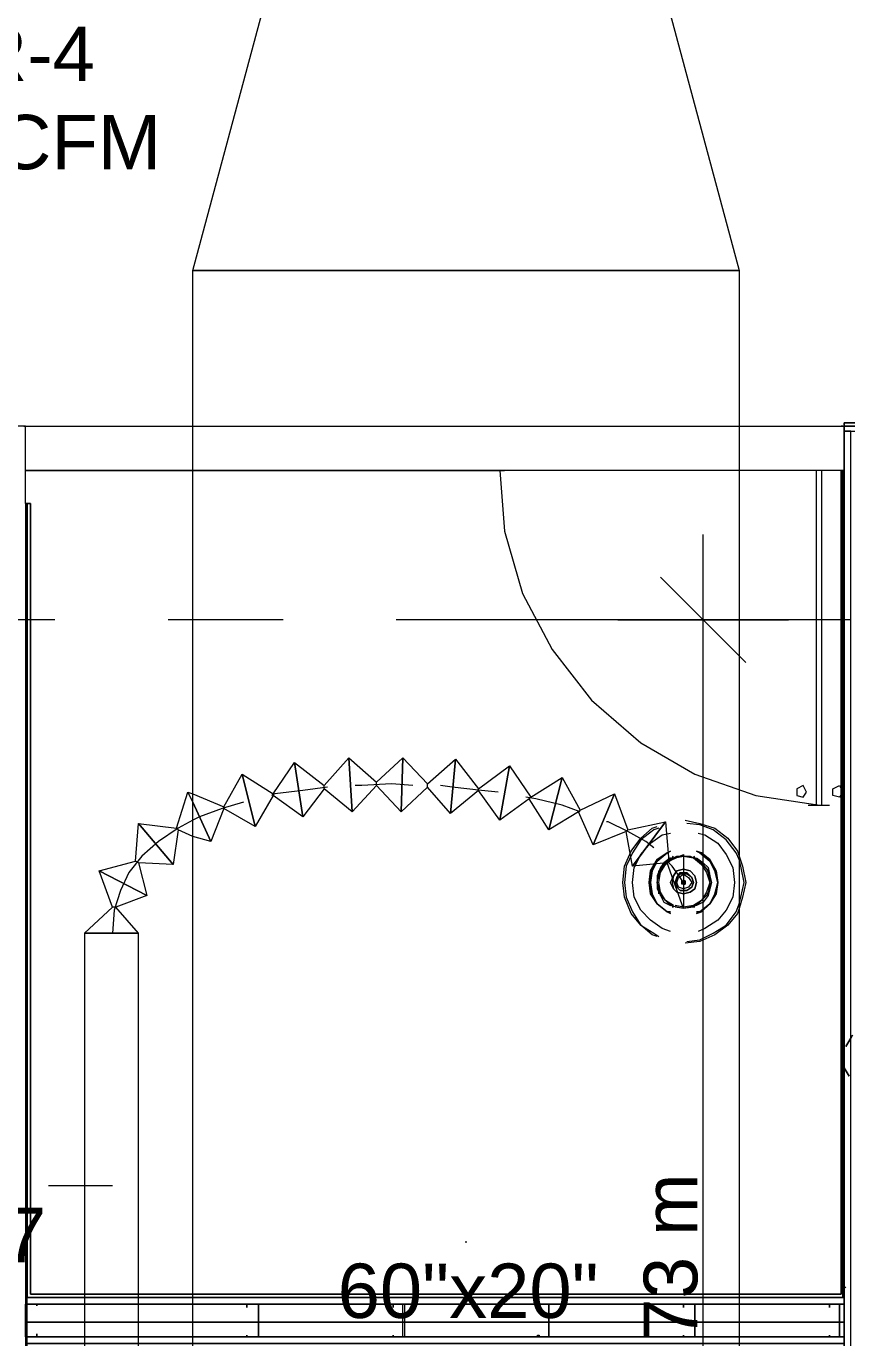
# Model space of a CAD drawing. Header units: metres. Extents: x -2 to 237, y -8 to 52.
# Drawn here: x 29.098 to 31.389, y 31.638 to 35.301 of the extents above; entities that cross this region are included whole.
import ezdxf

# ---------------------------------------------------------------- set-up
doc = ezdxf.new("R2010")
doc.units = ezdxf.units.M
doc.layers.add('HVAC - Ductos', color=5, linetype='Continuous', lineweight=0)
doc.layers.add('PDF3_Text', color=7, linetype='Continuous', lineweight=0)
doc.layers.add('PDF3_Geometry', color=7, linetype='Continuous', lineweight=0, true_color=0xaaaaaa)
doc.styles.add('PDF Helvetica', font='')
doc.styles.get('PDF Helvetica').set_extended_font_data('Helvetica')

msp = doc.modelspace()

# ---------------------------------------------------------------- linework, layer by layer
at = {"layer": 'HVAC - Ductos', "lineweight": 0}
for points in [[(29.563, 34.6191), (29.7922, 35.4717), (30.86, 35.4717), (31.0892, 34.6191)], [(29.563, 29.9899), (29.563, 34.6191), (31.0892, 34.6191), (31.0892, 29.9899)], [(30.8968, 32.827), (30.8876, 32.827), (30.86, 32.8499), (30.8463, 32.8775), (30.8417, 32.9095), (30.8463, 32.9416), (30.86, 32.9691), (30.8876, 32.992), (30.8968, 32.9966), (30.8876, 32.992), (30.86, 32.9737), (30.8417, 32.9416), (30.8371, 32.9095), (30.8417, 32.8775), (30.86, 32.8499), (30.8876, 32.827), (30.8968, 32.8225), (30.8876, 32.827), (30.86, 32.8499), (30.8417, 32.8775), (30.8371, 32.9095), (30.8417, 32.9416), (30.86, 32.9737), (30.8876, 32.992), (30.8968, 32.9966), (30.8876, 32.992), (30.86, 32.9691), (30.8463, 32.9416), (30.8417, 32.9095), (30.8463, 32.8775), (30.86, 32.8499), (30.8876, 32.827)], [(31.0296, 32.9095), (31.0205, 32.9416), (31.0067, 32.9691), (30.9792, 32.992), (30.97, 32.9966), (30.9838, 32.992), (31.0067, 32.9737), (31.0251, 32.9416), (31.0296, 32.9095), (31.0251, 32.8775), (31.0067, 32.8499), (30.9838, 32.827), (30.97, 32.8225), (30.9838, 32.827), (31.0067, 32.8499), (31.0251, 32.8775), (31.0296, 32.9095), (31.0251, 32.9416), (31.0067, 32.9737), (30.9838, 32.992), (30.97, 32.9966), (30.9792, 32.992), (31.0067, 32.9691), (31.0205, 32.9416), (31.0296, 32.9095), (31.0205, 32.8775), (31.0067, 32.8499), (30.9792, 32.827), (30.97, 32.827), (30.9792, 32.827), (31.0067, 32.8499), (31.0205, 32.8775)], [(30.9518, 32.882), (30.9655, 32.8912), (30.97, 32.9095), (30.9655, 32.8912), (30.9518, 32.882), (30.9334, 32.8775), (30.915, 32.882), (30.9059, 32.8912), (30.8968, 32.9095), (30.9059, 32.9279), (30.915, 32.9416), (30.9334, 32.9462), (30.9518, 32.9416), (30.9655, 32.9279), (30.97, 32.9095), (30.9655, 32.9279), (30.9518, 32.9416), (30.9334, 32.9462), (30.915, 32.9416), (30.9059, 32.9279), (30.9013, 32.9095), (30.9059, 32.8912), (30.915, 32.882), (30.9334, 32.8775)], [(30.915, 32.9233), (30.9105, 32.9095), (30.915, 32.9233), (30.9242, 32.937), (30.9426, 32.937), (30.9563, 32.9233), (30.9609, 32.9095), (30.9563, 32.9233), (30.9426, 32.9325), (30.9242, 32.9325)], [(30.9563, 32.8958), (30.9609, 32.9095), (30.9563, 32.8958), (30.9426, 32.8866), (30.9242, 32.8866), (30.915, 32.8958), (30.9105, 32.9095), (30.915, 32.8958), (30.9242, 32.8866), (30.9426, 32.8866)], [(30.9196, 32.9233), (30.9334, 32.9325), (30.9472, 32.9233), (30.9563, 32.9095), (30.9472, 32.8958), (30.9334, 32.8912), (30.9196, 32.8958), (30.915, 32.9095)], [(30.9334, 32.9141), (30.9288, 32.9095), (30.9288, 32.9141), (30.938, 32.9141), (30.938, 32.9095), (30.938, 32.9141)], [(30.938, 32.905), (30.938, 32.9095), (30.938, 32.905), (30.9288, 32.905), (30.9288, 32.9095), (30.9334, 32.905)], [(29.2604, 32.7675), (29.2696, 32.7675), (29.2834, 32.7675), (29.2972, 32.7675), (29.3154, 32.7675), (29.3384, 32.7675), (29.3567, 32.7675), (29.375, 32.7675), (29.3888, 32.7675), (29.4026, 32.7675), (29.4117, 32.7675), (29.4026, 32.7675), (29.3888, 32.7675), (29.375, 32.7675), (29.3567, 32.7675), (29.3384, 32.7675), (29.3154, 32.7675), (29.2972, 32.7675), (29.2834, 32.7675), (29.2696, 32.7675)]]:
    msp.add_lwpolyline(points, close=True, dxfattribs=at)
for points in [[(30.9884, 29.6737), (30.9884, 33.8812)], [(30.8692, 33.7621), (30.9884, 33.6429), (31.1076, 33.5237)], [(30.75, 33.6429), (30.9884, 33.6429), (31.2268, 33.6429)], [(29.7876, 33.1525), (29.7371, 33.0653), (29.7004, 33.212), (29.7876, 33.157), (29.8472, 33.2441), (29.87, 33.0929), (29.7876, 33.1525), (29.7876, 33.157)], [(29.9296, 33.1708), (29.87, 33.0929), (29.8472, 33.2441), (29.9296, 33.18), (29.9984, 33.2579), (30.0076, 33.1066), (29.9296, 33.1708), (29.9296, 33.18)], [(30.0763, 33.18), (30.0076, 33.1066), (29.9984, 33.2579), (30.0763, 33.1891), (30.1496, 33.2579), (30.145, 33.1066), (30.0763, 33.18), (30.0763, 33.1891)], [(30.2184, 33.1754), (30.145, 33.1066), (30.1496, 33.2579), (30.2184, 33.1845), (30.2963, 33.2533), (30.2826, 33.102), (30.2184, 33.1754), (30.2184, 33.1845)], [(30.3605, 33.1662), (30.2826, 33.102), (30.2963, 33.2533), (30.3605, 33.1708), (30.4476, 33.2349), (30.42, 33.0837), (30.3605, 33.1662), (30.3605, 33.1708)], [(30.5026, 33.1433), (30.42, 33.0837), (30.4476, 33.2349), (30.5072, 33.1479), (30.5942, 33.2029), (30.5576, 33.0562), (30.5026, 33.1433), (30.5072, 33.1479)], [(29.563, 33.157), (29.65, 33.1203), (29.7004, 33.212), (29.7371, 33.0653), (29.65, 33.1157), (29.65, 33.1203)], [(30.64, 33.1066), (30.5576, 33.0562), (30.5942, 33.2029), (30.6446, 33.1112), (30.7409, 33.157), (30.6813, 33.0149), (30.64, 33.1066), (30.6446, 33.1112)], [(29.5217, 33.0562), (29.508, 32.9599), (29.4117, 33.0745), (29.5172, 33.0608), (29.5492, 33.1616), (29.563, 33.1341), (29.5492, 33.1616), (29.563, 33.157)], [(29.9388, 33.1754), (29.87, 33.1662), (29.7922, 33.157), (29.783, 33.1525)], [(30.1772, 33.18), (30.1176, 33.1845), (30.035, 33.18), (30.0167, 33.18)], [(30.4155, 33.1616), (30.3696, 33.1662), (30.2871, 33.1754), (30.255, 33.18)], [(30.773, 33.0516), (30.6813, 33.0149), (30.7409, 33.157), (30.7776, 33.0562), (30.883, 33.0791), (30.7913, 32.9553), (30.773, 33.0516), (30.7776, 33.0562)], [(29.705, 33.1341), (29.6454, 33.1157), (29.5813, 33.0929), (29.563, 33.0837), (29.5217, 33.0608), (29.4667, 33.0241), (29.4209, 32.9829), (29.3842, 32.937), (29.3613, 32.8866), (29.343, 32.8316), (29.3384, 32.7675)], [(29.65, 33.1157), (29.6134, 33.0241), (29.563, 33.1341), (29.6134, 33.0241), (29.563, 33.0379)], [(30.6446, 33.1066), (30.5942, 33.1249), (30.5209, 33.1433), (30.4934, 33.1479)], [(30.938, 33.0837), (30.9792, 33.0745), (31.0205, 33.0608), (31.0572, 33.0333), (31.0846, 32.9966), (31.0892, 32.9829)], [(29.4117, 32.9645), (29.4346, 32.8729), (29.3017, 32.9416), (29.4026, 32.9691), (29.4117, 33.0745), (29.508, 32.9599), (29.4117, 32.9645), (29.4026, 32.9691)], [(29.563, 33.0379), (29.5217, 33.0562), (29.5172, 33.0608)], [(30.8509, 33.0058), (30.828, 33.0241), (30.7776, 33.0516), (30.7226, 33.0791), (30.718, 33.0791)], [(30.86, 32.7583), (30.8463, 32.7629), (30.8142, 32.7903), (30.7868, 32.8225), (30.7684, 32.8683), (30.7638, 32.9095), (30.7684, 32.9553), (30.7868, 32.9966), (30.8142, 33.0333), (30.8463, 33.0608), (30.86, 33.0653)], [(30.8646, 33.0608), (30.8509, 33.0562), (30.8142, 33.0287), (30.7913, 32.992), (30.773, 32.9553), (30.7684, 32.9095), (30.773, 32.8683), (30.7913, 32.827), (30.8142, 32.7903), (30.8509, 32.7675), (30.8646, 32.7583)], [(30.8876, 32.9645), (30.7913, 32.9553), (30.883, 33.0791), (30.8922, 32.9691), (30.9334, 32.9875), (30.9334, 32.8362)], [(30.8968, 32.772), (30.8738, 32.7812), (30.8417, 32.8041), (30.8142, 32.8316), (30.7959, 32.8683), (30.7913, 32.9095), (30.7959, 32.9507), (30.8142, 32.9875), (30.8417, 33.0195), (30.8738, 33.0425), (30.8968, 33.047)], [(31.0892, 32.9737), (31.0801, 32.992), (31.0526, 33.0287), (31.0159, 33.0562), (30.9792, 33.0699), (30.9426, 33.0745)], [(30.9746, 33.047), (30.993, 33.0425), (31.0296, 33.0195), (31.0526, 32.9875), (31.0709, 32.9507), (31.0755, 32.9095), (31.0709, 32.8683), (31.0526, 32.8316), (31.0296, 32.8041), (30.993, 32.7812), (30.9746, 32.772)], [(30.97, 32.9783), (30.9884, 32.9645), (31.0022, 32.9507), (31.0067, 32.9279), (31.0113, 32.9095), (31.0067, 32.8912), (31.0022, 32.8729), (30.9884, 32.8545), (30.97, 32.8453), (30.9518, 32.8407), (30.9334, 32.8362), (30.915, 32.8407), (30.8968, 32.8453), (30.883, 32.8591), (30.8692, 32.8729), (30.8646, 32.8912), (30.86, 32.9095), (30.8646, 32.9279), (30.8692, 32.9462), (30.883, 32.9645), (30.8968, 32.9737), (30.915, 32.9829), (30.9334, 32.9829), (30.9518, 32.9829), (30.97, 32.9737), (30.9838, 32.9645), (31.0022, 32.9416), (31.0067, 32.937)], [(30.8968, 32.9783), (30.8784, 32.9645), (30.8692, 32.9507), (30.86, 32.9279), (30.86, 32.9095), (30.8646, 32.937), (30.8646, 32.9416)], [(30.9059, 32.8453), (30.883, 32.8591), (30.8692, 32.882), (30.8646, 32.9095), (30.8692, 32.937), (30.883, 32.9599), (30.9059, 32.9783)], [(30.8692, 32.9416), (30.883, 32.9645), (30.9013, 32.9783), (30.9059, 32.9829)], [(30.9334, 32.9875), (30.9334, 32.8362), (30.8876, 32.9645), (30.8922, 32.9691)], [(30.9609, 32.9783), (30.9334, 32.9829), (30.9105, 32.9783), (30.9334, 32.9829), (30.9609, 32.9783), (30.9838, 32.9599), (30.9976, 32.937), (31.0067, 32.9095), (30.9976, 32.882), (30.9838, 32.8591), (30.9609, 32.8453), (30.9334, 32.8407), (30.9105, 32.8453)], [(30.9609, 32.9829), (30.9655, 32.9783), (30.9838, 32.9645), (30.9976, 32.9462), (31.0067, 32.9279), (31.0067, 32.9095), (31.0067, 32.8912), (30.9976, 32.8729), (30.9838, 32.8591), (30.97, 32.8453)], [(31.0892, 32.9829), (31.0984, 32.9553), (31.1076, 32.9095), (31.0984, 32.8683), (31.0892, 32.8362)], [(31.0892, 32.8499), (31.0938, 32.8683), (31.103, 32.9095), (31.0938, 32.9553), (31.0892, 32.9737)], [(29.2604, 32.7675), (29.2604, 29.4536), (29.2696, 29.4536), (29.2834, 29.4536), (29.2972, 29.4536), (29.3154, 29.4536), (29.3384, 29.4536), (29.3567, 29.4536), (29.375, 29.4536), (29.3888, 29.4536), (29.4026, 29.4536), (29.4117, 29.4536), (29.4117, 32.7675), (29.2604, 32.7675), (29.3384, 32.8407), (29.3017, 32.9416), (29.4346, 32.8729), (29.3476, 32.8407), (29.3384, 32.8407)], [(30.9334, 32.9095), (30.9242, 32.9233), (30.9013, 32.9553), (30.8922, 32.9645)], [(31.0022, 32.937), (31.0067, 32.9095), (31.0022, 32.8866)], [(30.8646, 32.8775), (30.8646, 32.882), (30.8646, 32.8866), (30.86, 32.9095), (30.86, 32.8912), (30.8692, 32.8729), (30.8784, 32.8545), (30.8968, 32.8453)], [(30.9013, 32.8453), (30.883, 32.8591), (30.8692, 32.8775)], [(31.0067, 32.8866), (31.0022, 32.882), (31.0022, 32.8775), (30.9838, 32.8591), (30.9655, 32.8453)], [(29.4117, 32.7675), (29.3476, 32.8407)], [(30.9059, 32.8407), (30.9013, 32.8407)], [(30.9655, 32.8407), (30.9609, 32.8407), (30.9334, 32.8362), (30.9105, 32.8407)], [(31.0892, 32.8362), (31.0846, 32.8225), (31.0572, 32.7903), (31.0205, 32.7629), (30.9792, 32.7445), (30.938, 32.7399)], [(30.9426, 32.7445), (30.9792, 32.7491), (31.0159, 32.7675), (31.0526, 32.7903), (31.0801, 32.827), (31.0892, 32.8499)], [(29.3384, 32.0616), (29.1596, 32.0616)], [(30.3238, 31.9058), (30.3284, 31.9058)]]:
    msp.add_lwpolyline(points, dxfattribs=at)
at = {"layer": 'PDF3_Geometry', "lineweight": 0}
for points in [[(17.3987, 23.9902), (19.3879, 23.9902), (29.0954, 23.9902), (29.2054, 23.9902), (29.2054, 24.114), (29.0954, 24.114), (29.0954, 24.2103), (29.0954, 30.8608), (29.1, 30.8608), (29.1, 31.6399), (29.1, 31.7316), (29.1, 33.9683), (29.0954, 33.9683), (29.0954, 34.1837), (19.3879, 34.1837), (17.3987, 34.1837)], [(29.0908, 34.1837), (31.3826, 34.1837), (31.3826, 34.0599), (29.0954, 34.0599), (29.1138, 34.0599), (29.1276, 34.0599), (30.4018, 34.0599), (29.1276, 34.0599), (30.4018, 34.0599), (29.1276, 34.0599)], [(29.1, 31.6216), (31.3826, 31.6216), (29.1, 31.6216), (31.3826, 31.6216), (31.3826, 25.489), (31.3826, 31.6216), (31.3826, 25.489), (31.3826, 25.5348), (31.3826, 25.489), (31.3826, 25.5074), (31.3826, 25.5211), (31.3826, 25.5348), (31.3826, 33.9362), (31.3826, 34.1699), (31.3826, 34.1837), (33.0692, 34.1837), (34.6276, 34.1837)], [(31.378, 34.1837), (31.3734, 34.1837), (31.3826, 34.1837), (31.3826, 34.1699)], [(31.378, 34.1837), (31.3734, 34.1837), (31.3826, 34.1837)], [(33.0692, 34.1837), (33.0692, 34.1929), (31.3826, 34.1929), (31.3826, 34.1837), (31.3826, 34.1699), (31.3826, 33.9362), (31.3826, 31.7774), (31.3826, 33.9362)], [(37.8864, 34.1837), (35.008, 34.1837), (35.008, 34.1562), (35.008, 34.1837), (31.3826, 34.1837), (31.3826, 33.9362), (31.3826, 25.489)], [(35.008, 34.1837), (31.3826, 34.1837)], [(31.3826, 34.1699), (31.3826, 34.1837)], [(31.3826, 34.1837), (31.3826, 34.1699)], [(31.3826, 34.1837), (31.3826, 25.489), (31.3826, 34.1837)], [(35.008, 34.1837), (31.3826, 34.1837), (35.008, 34.1837)], [(30.4018, 34.0599), (30.4338, 34.0599)], [(30.42, 34.0599), (30.4338, 33.8903), (30.4842, 33.7162), (30.5667, 33.5604), (30.6768, 33.4183), (30.8142, 33.2991), (30.9655, 33.212), (31.1351, 33.1525), (31.3138, 33.1249)], [(31.3046, 33.1249), (31.3046, 34.0599)], [(31.3184, 34.0599), (31.3184, 33.1249)], [(29.1, 33.9683), (29.0954, 33.9683)], [(29.1, 33.9683), (29.1, 31.7499)], [(29.1, 31.7499), (29.1, 33.9683)], [(29.1, 33.9683), (29.1, 31.7774)], [(29.1, 31.7499), (29.1, 33.9683)], [(29.1, 33.9683), (29.1, 31.7499)], [(29.1, 31.7499), (29.1, 33.9683)], [(29.1, 33.9683), (29.1, 31.7774)], [(29.1, 31.7499), (29.1, 33.9683)], [(29.1092, 31.7591), (29.1092, 33.9683)], [(29.1092, 31.7591), (29.1092, 33.9683)], [(29.178, 33.6429), (27.9084, 33.6429)], [(29.815, 33.6429), (29.4942, 33.6429)], [(31.4009, 33.6429), (30.1313, 33.6429)], [(31.2817, 33.1249), (31.3414, 33.1249)], [(31.3826, 31.7499), (29.0954, 31.7499)], [(29.1, 31.7499), (31.3826, 31.7499), (29.1, 31.7499)], [(29.1, 31.7499), (31.3826, 31.7499), (29.1, 31.7499)], [(29.1, 31.7499), (31.3826, 31.7499), (29.1, 31.7499)], [(29.1, 31.7499), (31.3826, 31.7499), (29.1, 31.7499)], [(31.3826, 31.7499), (29.1, 31.7499), (31.3826, 31.7499)], [(31.3734, 31.7591), (29.1092, 31.7591)], [(31.3734, 31.7591), (29.1092, 31.7591)]]:
    msp.add_lwpolyline(points, dxfattribs=at)
for points in [[(33.0692, 34.1929), (33.0692, 34.1837), (31.3826, 34.1837), (31.3826, 34.1929)], [(35.008, 34.1699), (35.008, 34.1837), (31.3826, 34.1837), (31.3826, 34.1699)], [(31.3826, 34.1699), (31.3826, 25.489), (31.4009, 25.489), (31.4009, 34.1699)], [(31.3734, 34.0599), (31.3734, 31.7591)], [(31.3734, 34.0599), (31.3734, 31.7591)], [(31.378, 31.7499), (31.378, 34.0599)], [(31.3826, 34.0599), (31.3826, 31.7499)], [(31.3826, 34.0599), (31.3826, 31.7499)], [(29.1, 30.8608), (29.1, 31.6399), (29.1, 31.7316), (29.1, 33.9683), (29.0954, 33.9683), (29.0954, 30.8608)], [(29.1, 33.9683), (29.1046, 33.9683), (29.1092, 33.9683), (29.1046, 33.9683)], [(29.1, 33.9683), (29.1046, 33.9683), (29.1092, 33.9683), (29.1046, 33.9683)], [(29.1092, 33.9683), (29.1092, 31.7591)], [(31.2772, 33.1616), (31.268, 33.18), (31.2496, 33.1708), (31.2496, 33.1525), (31.268, 33.1479)], [(31.378, 33.1616), (31.3688, 33.1479), (31.3505, 33.1525), (31.3505, 33.1708), (31.3688, 33.18)], [(29.1276, 31.7316), (29.0954, 31.7316), (29.0954, 31.6445), (29.0954, 31.6399), (29.1276, 31.6399), (29.1276, 31.6491), (29.1276, 31.6399), (29.0954, 31.6399), (29.0954, 31.6445), (29.0954, 31.7316), (29.1276, 31.7316), (29.1276, 31.727)], [(31.3826, 31.7316), (29.0954, 31.7316)], [(29.1, 31.6216), (29.1, 31.6399), (29.1, 31.7316), (29.1, 31.7499), (31.3826, 31.7499), (31.3826, 31.6216)], [(29.1092, 31.7591), (31.3734, 31.7591)], [(29.7463, 31.6399), (29.7463, 31.727), (29.7463, 31.7316), (29.7142, 31.7316), (29.7142, 31.7224), (29.7142, 31.7316), (29.7463, 31.7316), (29.7463, 31.727), (29.7463, 31.6399), (29.7142, 31.6399)], [(30.1496, 31.6399), (30.1496, 31.727), (30.1496, 31.7316), (30.1222, 31.7316), (30.1222, 31.7224), (30.1222, 31.7316), (30.1496, 31.7316), (30.1542, 31.7316), (30.1542, 31.727), (30.1542, 31.6399), (30.1496, 31.6399), (30.1222, 31.6399)], [(30.5255, 31.6445), (30.53, 31.6445), (30.53, 31.6399), (30.5576, 31.6399), (30.5576, 31.727), (30.5576, 31.7316), (30.53, 31.7316), (30.53, 31.7224), (30.5255, 31.7224), (30.5255, 31.7316), (30.5576, 31.7316), (30.5576, 31.727), (30.5576, 31.6399), (30.5255, 31.6399)], [(30.9609, 31.6399), (30.9655, 31.6399), (30.9655, 31.727), (30.9655, 31.7316), (30.9609, 31.7316), (30.9334, 31.7316), (30.9334, 31.7224), (30.9334, 31.7316), (30.9609, 31.7316), (30.9655, 31.7316), (30.9655, 31.727), (30.9655, 31.6399), (30.9609, 31.6399), (30.9334, 31.6399)], [(31.3414, 31.6399), (31.3688, 31.6399), (31.3688, 31.727), (31.3688, 31.7316), (31.3414, 31.7316), (31.3414, 31.7224), (31.3414, 31.7316), (31.3688, 31.7316), (31.3688, 31.727), (31.3688, 31.6399), (31.3414, 31.6399), (31.3414, 31.6445)], [(29.0954, 31.6812), (30.9655, 31.6812), (31.3688, 31.6812), (31.3826, 31.6812), (31.3688, 31.6812), (30.9655, 31.6812)], [(29.0954, 31.6399), (31.3826, 31.6399)], [(29.7142, 31.6445), (29.7142, 31.6399)], [(30.1222, 31.6445), (30.1222, 31.6399)], [(30.9334, 31.6445), (30.9334, 31.6399)]]:
    msp.add_lwpolyline(points, close=True, dxfattribs=at)
at = {"layer": 'PDF3_Geometry', "color": 254, "lineweight": 0, "true_color": 0xeaeaea}
for points in [[(31.3871, 32.4512), (31.4009, 32.4741), (31.4055, 32.4833), (31.4009, 32.4741)], [(31.3826, 32.3916), (31.3963, 32.3687)], [(31.3826, 31.782), (31.3871, 31.7774)]]:
    msp.add_lwpolyline(points, close=True, dxfattribs=at)
at = {"layer": 'PDF3_Geometry', "color": 254, "lineweight": 0, "true_color": 0xd2d2d2}
msp.add_lwpolyline([(29.1, 31.7316), (29.1046, 31.7316)], dxfattribs=at)

# ---------------------------------------------------------------- texts
at = {"layer": 'PDF3_Text', "lineweight": 0, "char_height": 0.15195, "attachment_point": 4, "style": 'PDF Helvetica'}
for s, insert in [('RR-4', (28.794, 35.2238)), ('500 CFM', (28.6015, 34.9763)), ('BOD3.37', (28.2807, 31.9237)), ('60"x20"', (29.9674, 31.7678))]:
    msp.add_mtext(s, dxfattribs=dict(at, insert=insert))
at = {"layer": 'PDF3_Text', "lineweight": 0, "insert": (30.8982, 31.4557), "char_height": 0.15008, "attachment_point": 4, "rotation": 90, "style": 'PDF Helvetica'}
msp.add_mtext('3.73 m', dxfattribs=at)

doc.saveas('drawing.dxf')
